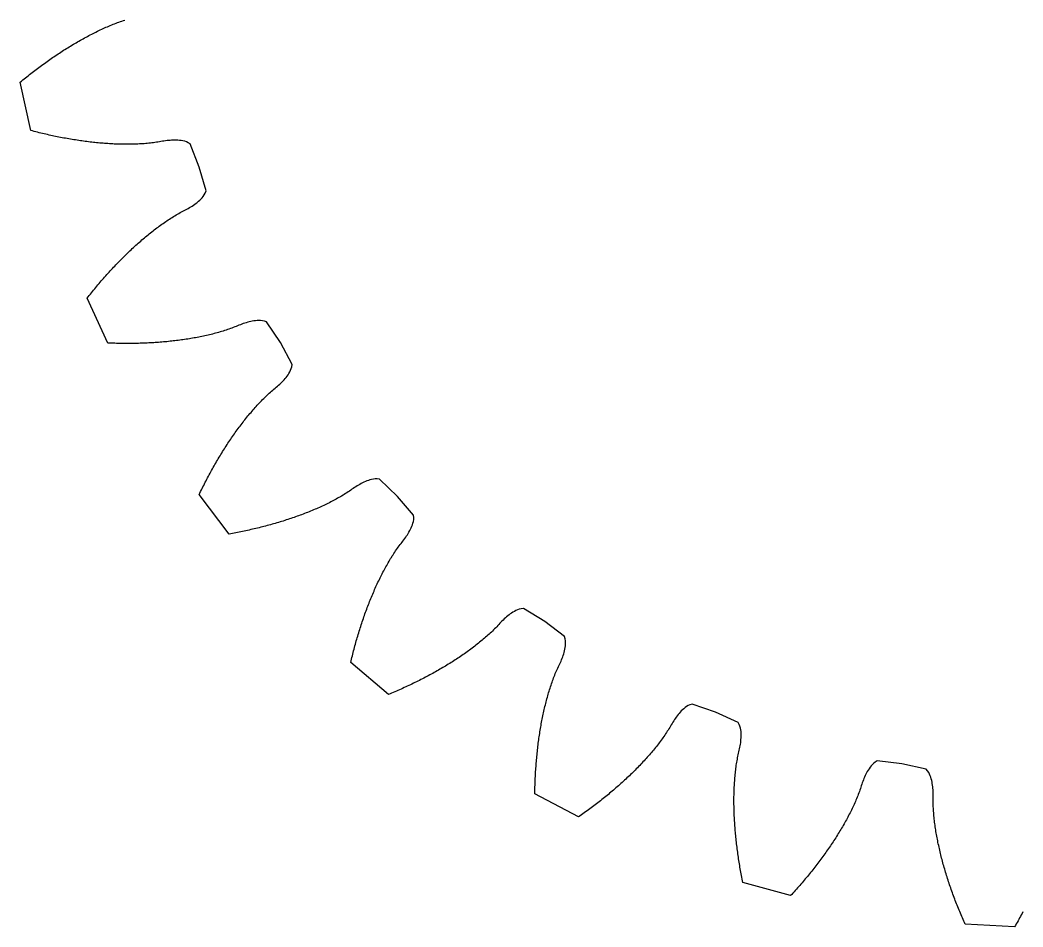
# Model space of a CAD drawing. Header units: millimetres. Extents: x 0 to 584, y -5 to 410.
# Drawn here: x 235.85 to 265.58, y 189.31 to 216.19 of the extents above; entities that cross this region are included whole.
import ezdxf

# ---------------------------------------------------------------- set-up
doc = ezdxf.new("R2010")
doc.units = ezdxf.units.MM
doc.layers.add('Default', color=7, linetype='Continuous')
doc.layers.add('GEAR31', color=7, linetype='Continuous')

# ---------------------------------------------------------------- blocks, each defined once
blk = doc.blocks.new('SE')
at = {"layer": 'GEAR31', "color": 7, "linetype": 'Continuous'}
for p, q in [((238.743, 216.118), (238.786, 216.134)), ((238.786, 216.134), (238.829, 216.149)), ((238.829, 216.149), (238.873, 216.164)), ((238.873, 216.164), (238.916, 216.179)), ((238.916, 216.179), (238.959, 216.193)), ((238.061, 215.818), (238.103, 215.839)), ((238.103, 215.839), (238.146, 215.86)), ((238.146, 215.86), (238.188, 215.88)), ((238.188, 215.88), (238.23, 215.9)), ((238.23, 215.9), (238.273, 215.92)), ((238.273, 215.92), (238.315, 215.939)), ((238.315, 215.939), (238.358, 215.959)), ((238.358, 215.959), (238.4, 215.978)), ((238.4, 215.978), (238.443, 215.996)), ((238.443, 215.996), (238.486, 216.014)), ((238.486, 216.014), (238.529, 216.032)), ((238.529, 216.032), (238.571, 216.05)), ((238.571, 216.05), (238.614, 216.068)), ((238.614, 216.068), (238.657, 216.085)), ((238.657, 216.085), (238.7, 216.101)), ((238.7, 216.101), (238.743, 216.118)), ((237.516, 215.523), (237.558, 215.547)), ((237.558, 215.547), (237.6, 215.571)), ((237.6, 215.571), (237.641, 215.595)), ((237.641, 215.595), (237.683, 215.618)), ((237.683, 215.618), (237.725, 215.641)), ((237.725, 215.641), (237.767, 215.664)), ((237.767, 215.664), (237.809, 215.687)), ((237.809, 215.687), (237.851, 215.709)), ((237.851, 215.709), (237.893, 215.732)), ((237.893, 215.732), (237.935, 215.754)), ((237.935, 215.754), (237.977, 215.775)), ((237.977, 215.775), (238.019, 215.797)), ((238.019, 215.797), (238.061, 215.818)), ((237.021, 215.216), (237.062, 215.243)), ((237.062, 215.243), (237.103, 215.269)), ((237.103, 215.269), (237.144, 215.296)), ((237.144, 215.296), (237.185, 215.322)), ((237.185, 215.322), (237.226, 215.348)), ((237.226, 215.348), (237.268, 215.373)), ((237.268, 215.373), (237.309, 215.399)), ((237.309, 215.399), (237.35, 215.424)), ((237.35, 215.424), (237.392, 215.449)), ((237.392, 215.449), (237.433, 215.474)), ((237.433, 215.474), (237.475, 215.499)), ((237.475, 215.499), (237.516, 215.523)), ((236.573, 214.908), (236.613, 214.937)), ((236.613, 214.937), (236.654, 214.966)), ((236.654, 214.966), (236.694, 214.994)), ((236.694, 214.994), (236.735, 215.023)), ((236.735, 215.023), (236.776, 215.051)), ((236.776, 215.051), (236.816, 215.079)), ((236.816, 215.079), (236.857, 215.107)), ((236.857, 215.107), (236.898, 215.134)), ((236.898, 215.134), (236.939, 215.162)), ((236.939, 215.162), (236.98, 215.189)), ((236.98, 215.189), (237.021, 215.216)), ((236.171, 214.606), (236.211, 214.637)), ((236.211, 214.637), (236.251, 214.668)), ((236.251, 214.668), (236.291, 214.699)), ((236.291, 214.699), (236.331, 214.729)), ((236.331, 214.729), (236.371, 214.759)), ((236.371, 214.759), (236.411, 214.789)), ((236.411, 214.789), (236.452, 214.819)), ((236.452, 214.819), (236.492, 214.849)), ((236.492, 214.849), (236.532, 214.878)), ((236.532, 214.878), (236.573, 214.908)), ((235.853, 214.352), (235.893, 214.384)), ((236.169, 212.918), (235.853, 214.352)), ((235.893, 214.384), (235.932, 214.417)), ((235.932, 214.417), (235.972, 214.449)), ((235.972, 214.449), (236.012, 214.481)), ((236.012, 214.481), (236.051, 214.512)), ((236.051, 214.512), (236.091, 214.544)), ((236.091, 214.544), (236.131, 214.575)), ((236.131, 214.575), (236.171, 214.606)), ((236.218, 212.905), (236.169, 212.918)), ((236.268, 212.892), (236.218, 212.905)), ((236.317, 212.879), (236.268, 212.892)), ((236.367, 212.867), (236.317, 212.879)), ((236.416, 212.855), (236.367, 212.867)), ((236.465, 212.843), (236.416, 212.855)), ((236.515, 212.831), (236.465, 212.843)), ((236.564, 212.82), (236.515, 212.831)), ((236.613, 212.808), (236.564, 212.82)), ((236.663, 212.797), (236.613, 212.808)), ((236.712, 212.786), (236.663, 212.797)), ((236.761, 212.776), (236.712, 212.786)), ((236.81, 212.765), (236.761, 212.776)), ((236.859, 212.755), (236.81, 212.765)), ((236.908, 212.744), (236.859, 212.755)), ((236.957, 212.734), (236.908, 212.744)), ((237.006, 212.725), (236.957, 212.734)), ((237.055, 212.715), (237.006, 212.725)), ((237.104, 212.706), (237.055, 212.715)), ((237.153, 212.697), (237.104, 212.706)), ((237.202, 212.688), (237.153, 212.697)), ((237.251, 212.679), (237.202, 212.688)), ((237.3, 212.67), (237.251, 212.679)), ((237.348, 212.662), (237.3, 212.67)), ((237.397, 212.654), (237.348, 212.662)), ((237.446, 212.646), (237.397, 212.654)), ((237.494, 212.638), (237.446, 212.646)), ((237.543, 212.631), (237.494, 212.638)), ((237.591, 212.623), (237.543, 212.631)), ((237.64, 212.616), (237.591, 212.623)), ((237.688, 212.609), (237.64, 212.616)), ((237.737, 212.603), (237.688, 212.609)), ((237.785, 212.596), (237.737, 212.603)), ((237.833, 212.59), (237.785, 212.596)), ((237.882, 212.584), (237.833, 212.59)), ((237.93, 212.578), (237.882, 212.584)), ((237.978, 212.573), (237.93, 212.578)), ((238.026, 212.567), (237.978, 212.573)), ((238.074, 212.562), (238.026, 212.567)), ((238.122, 212.557), (238.074, 212.562)), ((238.17, 212.553), (238.122, 212.557)), ((239.806, 212.556), (239.761, 212.55)), ((239.851, 212.562), (239.806, 212.556)), ((239.896, 212.569), (239.851, 212.562)), ((239.941, 212.576), (239.896, 212.569)), ((239.986, 212.584), (239.941, 212.576)), ((240.03, 212.592), (239.986, 212.584)), ((240.075, 212.6), (240.03, 212.592)), ((240.12, 212.607), (240.075, 212.6)), ((240.165, 212.614), (240.12, 212.607)), ((240.21, 212.619), (240.165, 212.614)), ((240.255, 212.624), (240.21, 212.619)), ((240.301, 212.628), (240.255, 212.624)), ((240.347, 212.631), (240.301, 212.628)), ((240.394, 212.633), (240.347, 212.631)), ((240.44, 212.633), (240.394, 212.633)), ((240.487, 212.633), (240.44, 212.633)), ((240.535, 212.631), (240.487, 212.633)), ((240.583, 212.626), (240.535, 212.631)), ((240.632, 212.62), (240.583, 212.626)), ((240.682, 212.611), (240.632, 212.62)), ((240.733, 212.599), (240.682, 212.611)), ((240.784, 212.582), (240.733, 212.599)), ((240.839, 212.558), (240.784, 212.582)), ((240.897, 212.521), (240.839, 212.558)), ((238.218, 212.548), (238.17, 212.553)), ((238.266, 212.544), (238.218, 212.548)), ((238.314, 212.54), (238.266, 212.544)), ((238.361, 212.536), (238.314, 212.54)), ((238.409, 212.533), (238.361, 212.536)), ((238.457, 212.53), (238.409, 212.533)), ((238.504, 212.527), (238.457, 212.53)), ((238.552, 212.524), (238.504, 212.527)), ((238.599, 212.521), (238.552, 212.524)), ((238.647, 212.519), (238.599, 212.521)), ((238.694, 212.517), (238.647, 212.519)), ((238.741, 212.515), (238.694, 212.517)), ((238.788, 212.514), (238.741, 212.515)), ((238.835, 212.513), (238.788, 212.514)), ((238.883, 212.512), (238.835, 212.513)), ((238.93, 212.511), (238.883, 212.512)), ((238.976, 212.511), (238.93, 212.511)), ((239.023, 212.51), (238.976, 212.511)), ((239.07, 212.51), (239.023, 212.51)), ((239.117, 212.511), (239.07, 212.51)), ((239.163, 212.512), (239.117, 212.511)), ((239.21, 212.513), (239.163, 212.512)), ((239.256, 212.514), (239.21, 212.513)), ((239.303, 212.515), (239.256, 212.514)), ((239.349, 212.517), (239.303, 212.515)), ((239.395, 212.52), (239.349, 212.517)), ((239.441, 212.522), (239.395, 212.52)), ((239.487, 212.525), (239.441, 212.522)), ((239.533, 212.528), (239.487, 212.525)), ((239.579, 212.532), (239.533, 212.528)), ((239.625, 212.536), (239.579, 212.532)), ((239.67, 212.54), (239.625, 212.536)), ((239.716, 212.545), (239.67, 212.54)), ((239.761, 212.55), (239.716, 212.545)), ((241.165, 211.835), (240.897, 212.521)), ((241.367, 211.127), (241.165, 211.835)), ((241.343, 211.063), (241.367, 211.127)), ((241.071, 210.762), (241.108, 210.79)), ((241.108, 210.79), (241.145, 210.821)), ((241.145, 210.821), (241.181, 210.854)), ((241.181, 210.854), (241.216, 210.888)), ((241.216, 210.888), (241.25, 210.926)), ((241.25, 210.926), (241.283, 210.966)), ((241.283, 210.966), (241.314, 211.01)), ((241.314, 211.01), (241.343, 211.063)), ((240.559, 210.462), (240.599, 210.484)), ((240.599, 210.484), (240.639, 210.505)), ((240.639, 210.505), (240.679, 210.526)), ((240.679, 210.526), (240.72, 210.546)), ((240.72, 210.546), (240.76, 210.567)), ((240.76, 210.567), (240.8, 210.588)), ((240.8, 210.588), (240.84, 210.61)), ((240.84, 210.61), (240.879, 210.633)), ((240.879, 210.633), (240.918, 210.657)), ((240.918, 210.657), (240.957, 210.681)), ((240.957, 210.681), (240.995, 210.707)), ((240.995, 210.707), (241.033, 210.734)), ((241.033, 210.734), (241.071, 210.762)), ((240.094, 210.167), (240.132, 210.193)), ((240.132, 210.193), (240.17, 210.22)), ((240.17, 210.22), (240.208, 210.245)), ((240.208, 210.245), (240.247, 210.271)), ((240.247, 210.271), (240.285, 210.296)), ((240.285, 210.296), (240.324, 210.321)), ((240.324, 210.321), (240.363, 210.345)), ((240.363, 210.345), (240.402, 210.37)), ((240.402, 210.37), (240.441, 210.393)), ((240.441, 210.393), (240.48, 210.417)), ((240.48, 210.417), (240.52, 210.439)), ((240.52, 210.439), (240.559, 210.462)), ((239.684, 209.857), (239.72, 209.886)), ((239.72, 209.886), (239.757, 209.916)), ((239.757, 209.916), (239.794, 209.945)), ((239.794, 209.945), (239.831, 209.973)), ((239.831, 209.973), (239.868, 210.002)), ((239.868, 210.002), (239.906, 210.03)), ((239.906, 210.03), (239.943, 210.058)), ((239.943, 210.058), (239.981, 210.086)), ((239.981, 210.086), (240.018, 210.113)), ((240.018, 210.113), (240.056, 210.14)), ((240.056, 210.14), (240.094, 210.167)), ((239.357, 209.581), (239.393, 209.612)), ((239.393, 209.612), (239.429, 209.644)), ((239.429, 209.644), (239.465, 209.675)), ((239.465, 209.675), (239.501, 209.706)), ((239.501, 209.706), (239.538, 209.736)), ((239.538, 209.736), (239.574, 209.767)), ((239.574, 209.767), (239.61, 209.797)), ((239.61, 209.797), (239.647, 209.827)), ((239.647, 209.827), (239.684, 209.857)), ((239.004, 209.252), (239.039, 209.286)), ((239.039, 209.286), (239.074, 209.32)), ((239.074, 209.32), (239.109, 209.353)), ((239.109, 209.353), (239.144, 209.386)), ((239.144, 209.386), (239.18, 209.419)), ((239.18, 209.419), (239.215, 209.452)), ((239.215, 209.452), (239.25, 209.484)), ((239.25, 209.484), (239.286, 209.517)), ((239.286, 209.517), (239.322, 209.549)), ((239.322, 209.549), (239.357, 209.581)), ((238.729, 208.975), (238.763, 209.01)), ((238.763, 209.01), (238.797, 209.045)), ((238.797, 209.045), (238.831, 209.08)), ((238.831, 209.08), (238.866, 209.115)), ((238.866, 209.115), (238.9, 209.15)), ((238.9, 209.15), (238.935, 209.184)), ((238.935, 209.184), (238.969, 209.218)), ((238.969, 209.218), (239.004, 209.252)), ((238.459, 208.685), (238.492, 208.722)), ((238.492, 208.722), (238.526, 208.759)), ((238.526, 208.759), (238.559, 208.795)), ((238.559, 208.795), (238.593, 208.831)), ((238.593, 208.831), (238.627, 208.868)), ((238.627, 208.868), (238.661, 208.903)), ((238.661, 208.903), (238.695, 208.939)), ((238.695, 208.939), (238.729, 208.975)), ((238.195, 208.383), (238.228, 208.422)), ((238.228, 208.422), (238.261, 208.46)), ((238.261, 208.46), (238.294, 208.498)), ((238.294, 208.498), (238.326, 208.536)), ((238.326, 208.536), (238.359, 208.573)), ((238.359, 208.573), (238.393, 208.611)), ((238.393, 208.611), (238.426, 208.648)), ((238.426, 208.648), (238.459, 208.685)), ((237.938, 208.07), (237.97, 208.11)), ((237.97, 208.11), (238.002, 208.15)), ((238.002, 208.15), (238.034, 208.189)), ((238.034, 208.189), (238.066, 208.228)), ((238.066, 208.228), (238.098, 208.267)), ((238.098, 208.267), (238.13, 208.306)), ((238.13, 208.306), (238.163, 208.345)), ((238.163, 208.345), (238.195, 208.383)), ((237.843, 207.95), (237.874, 207.991)), ((238.459, 206.618), (237.843, 207.95)), ((237.874, 207.991), (237.906, 208.031)), ((237.906, 208.031), (237.938, 208.07)), ((242.513, 207.209), (242.47, 207.195)), ((242.557, 207.223), (242.513, 207.209)), ((242.601, 207.236), (242.557, 207.223)), ((242.646, 207.247), (242.601, 207.236)), ((242.692, 207.258), (242.646, 207.247)), ((242.738, 207.268), (242.692, 207.258)), ((242.785, 207.276), (242.738, 207.268)), ((242.833, 207.282), (242.785, 207.276)), ((242.882, 207.286), (242.833, 207.282)), ((242.933, 207.288), (242.882, 207.286)), ((242.985, 207.287), (242.933, 207.288)), ((243.039, 207.282), (242.985, 207.287)), ((243.097, 207.27), (243.039, 207.282)), ((243.162, 207.247), (243.097, 207.27)), ((243.571, 206.635), (243.162, 207.247)), ((241.651, 206.91), (241.606, 206.899)), ((241.696, 206.923), (241.651, 206.91)), ((241.74, 206.935), (241.696, 206.923)), ((241.784, 206.948), (241.74, 206.935)), ((241.828, 206.961), (241.784, 206.948)), ((241.872, 206.974), (241.828, 206.961)), ((241.916, 206.988), (241.872, 206.974)), ((241.96, 207.002), (241.916, 206.988)), ((242.003, 207.016), (241.96, 207.002)), ((242.046, 207.031), (242.003, 207.016)), ((242.089, 207.046), (242.046, 207.031)), ((242.132, 207.062), (242.089, 207.046)), ((242.174, 207.078), (242.132, 207.062)), ((242.217, 207.095), (242.174, 207.078)), ((242.259, 207.112), (242.217, 207.095)), ((242.3, 207.13), (242.259, 207.112)), ((242.342, 207.147), (242.3, 207.13)), ((242.384, 207.164), (242.342, 207.147)), ((242.427, 207.18), (242.384, 207.164)), ((242.47, 207.195), (242.427, 207.18)), ((238.51, 206.616), (238.459, 206.618)), ((238.561, 206.614), (238.51, 206.616)), ((238.612, 206.612), (238.561, 206.614)), ((238.663, 206.611), (238.612, 206.612)), ((238.714, 206.61), (238.663, 206.611)), ((238.765, 206.609), (238.714, 206.61)), ((239.318, 206.609), (239.269, 206.608)), ((239.368, 206.61), (239.318, 206.609)), ((239.418, 206.612), (239.368, 206.61)), ((239.468, 206.613), (239.418, 206.612)), ((239.518, 206.615), (239.468, 206.613)), ((239.567, 206.617), (239.518, 206.615)), ((239.617, 206.619), (239.567, 206.617)), ((239.666, 206.622), (239.617, 206.619)), ((239.715, 206.624), (239.666, 206.622)), ((239.764, 206.627), (239.715, 206.624)), ((239.814, 206.63), (239.764, 206.627)), ((239.863, 206.633), (239.814, 206.63)), ((239.912, 206.636), (239.863, 206.633)), ((239.96, 206.64), (239.912, 206.636)), ((240.009, 206.643), (239.96, 206.64)), ((240.058, 206.647), (240.009, 206.643)), ((240.107, 206.651), (240.058, 206.647)), ((240.155, 206.656), (240.107, 206.651)), ((240.203, 206.66), (240.155, 206.656)), ((240.252, 206.665), (240.203, 206.66)), ((240.3, 206.67), (240.252, 206.665)), ((240.348, 206.675), (240.3, 206.67)), ((240.396, 206.68), (240.348, 206.675)), ((240.444, 206.686), (240.396, 206.68)), ((240.492, 206.692), (240.444, 206.686)), ((240.54, 206.698), (240.492, 206.692)), ((240.587, 206.704), (240.54, 206.698)), ((240.635, 206.71), (240.587, 206.704)), ((240.682, 206.717), (240.635, 206.71)), ((240.73, 206.724), (240.682, 206.717)), ((240.777, 206.731), (240.73, 206.724)), ((240.824, 206.738), (240.777, 206.731)), ((240.871, 206.745), (240.824, 206.738)), ((240.918, 206.753), (240.871, 206.745)), ((240.965, 206.761), (240.918, 206.753)), ((241.011, 206.769), (240.965, 206.761)), ((241.058, 206.778), (241.011, 206.769)), ((241.104, 206.786), (241.058, 206.778)), ((241.15, 206.795), (241.104, 206.786)), ((241.197, 206.805), (241.15, 206.795)), ((241.243, 206.814), (241.197, 206.805)), ((241.289, 206.824), (241.243, 206.814)), ((241.334, 206.833), (241.289, 206.824)), ((241.38, 206.844), (241.334, 206.833)), ((241.425, 206.854), (241.38, 206.844)), ((241.471, 206.865), (241.425, 206.854)), ((241.516, 206.876), (241.471, 206.865)), ((241.561, 206.887), (241.516, 206.876)), ((241.606, 206.899), (241.561, 206.887)), ((243.921, 205.986), (243.571, 206.635)), ((238.816, 206.608), (238.765, 206.609)), ((238.866, 206.607), (238.816, 206.608)), ((238.917, 206.607), (238.866, 206.607)), ((238.967, 206.606), (238.917, 206.607)), ((239.018, 206.606), (238.967, 206.606)), ((239.068, 206.606), (239.018, 206.606)), ((239.118, 206.606), (239.068, 206.606)), ((239.168, 206.607), (239.118, 206.606)), ((239.218, 206.607), (239.168, 206.607)), ((239.269, 206.608), (239.218, 206.607)), ((243.797, 205.679), (243.824, 205.721)), ((243.824, 205.721), (243.849, 205.764)), ((243.849, 205.764), (243.873, 205.811)), ((243.873, 205.811), (243.894, 205.861)), ((243.894, 205.861), (243.911, 205.918)), ((243.911, 205.918), (243.921, 205.986)), ((243.55, 205.399), (243.583, 205.431)), ((243.583, 205.431), (243.616, 205.463)), ((243.616, 205.463), (243.648, 205.496)), ((243.648, 205.496), (243.679, 205.531)), ((243.679, 205.531), (243.71, 205.566)), ((243.71, 205.566), (243.74, 205.602)), ((243.74, 205.602), (243.769, 205.64)), ((243.769, 205.64), (243.797, 205.679)), ((243.207, 205.102), (243.241, 205.133)), ((243.241, 205.133), (243.275, 205.163)), ((243.275, 205.163), (243.309, 205.193)), ((243.309, 205.193), (243.343, 205.222)), ((243.343, 205.222), (243.378, 205.251)), ((243.378, 205.251), (243.413, 205.28)), ((243.413, 205.28), (243.448, 205.309)), ((243.448, 205.309), (243.483, 205.338)), ((243.483, 205.338), (243.517, 205.368)), ((243.517, 205.368), (243.55, 205.399)), ((242.915, 204.809), (242.947, 204.843)), ((242.947, 204.843), (242.979, 204.876)), ((242.979, 204.876), (243.011, 204.909)), ((243.011, 204.909), (243.043, 204.942)), ((243.043, 204.942), (243.075, 204.975)), ((243.075, 204.975), (243.108, 205.007)), ((243.108, 205.007), (243.141, 205.039)), ((243.141, 205.039), (243.174, 205.071)), ((243.174, 205.071), (243.207, 205.102)), ((242.639, 204.494), (242.669, 204.53)), ((242.669, 204.53), (242.699, 204.565)), ((242.699, 204.565), (242.729, 204.601)), ((242.729, 204.601), (242.76, 204.636)), ((242.76, 204.636), (242.791, 204.671)), ((242.791, 204.671), (242.822, 204.706)), ((242.822, 204.706), (242.853, 204.741)), ((242.853, 204.741), (242.884, 204.775)), ((242.884, 204.775), (242.915, 204.809)), ((242.404, 204.197), (242.433, 204.235)), ((242.433, 204.235), (242.462, 204.273)), ((242.462, 204.273), (242.491, 204.31)), ((242.491, 204.31), (242.52, 204.347)), ((242.52, 204.347), (242.55, 204.384)), ((242.55, 204.384), (242.579, 204.421)), ((242.579, 204.421), (242.609, 204.457)), ((242.609, 204.457), (242.639, 204.494)), ((242.207, 203.927), (242.234, 203.966)), ((242.234, 203.966), (242.262, 204.005)), ((242.262, 204.005), (242.29, 204.044)), ((242.29, 204.044), (242.319, 204.083)), ((242.319, 204.083), (242.347, 204.121)), ((242.347, 204.121), (242.375, 204.159)), ((242.375, 204.159), (242.404, 204.197)), ((241.989, 203.607), (242.016, 203.647)), ((242.016, 203.647), (242.043, 203.688)), ((242.043, 203.688), (242.07, 203.728)), ((242.07, 203.728), (242.097, 203.768)), ((242.097, 203.768), (242.124, 203.808)), ((242.124, 203.808), (242.152, 203.848)), ((242.152, 203.848), (242.179, 203.888)), ((242.179, 203.888), (242.207, 203.927)), ((241.807, 203.317), (241.832, 203.359)), ((241.832, 203.359), (241.858, 203.401)), ((241.858, 203.401), (241.884, 203.442)), ((241.884, 203.442), (241.91, 203.484)), ((241.91, 203.484), (241.937, 203.525)), ((241.937, 203.525), (241.963, 203.566)), ((241.963, 203.566), (241.989, 203.607)), ((241.63, 203.019), (241.655, 203.062)), ((241.655, 203.062), (241.68, 203.105)), ((241.68, 203.105), (241.705, 203.148)), ((241.705, 203.148), (241.73, 203.191)), ((241.73, 203.191), (241.756, 203.233)), ((241.756, 203.233), (241.781, 203.275)), ((241.781, 203.275), (241.807, 203.317)), ((241.46, 202.714), (241.484, 202.758)), ((241.484, 202.758), (241.508, 202.802)), ((241.508, 202.802), (241.532, 202.846)), ((241.532, 202.846), (241.557, 202.889)), ((241.557, 202.889), (241.581, 202.933)), ((241.581, 202.933), (241.606, 202.976)), ((241.606, 202.976), (241.63, 203.019)), ((241.32, 202.446), (241.343, 202.491)), ((241.343, 202.491), (241.366, 202.536)), ((241.366, 202.536), (241.389, 202.58)), ((241.389, 202.58), (241.413, 202.625)), ((241.413, 202.625), (241.437, 202.669)), ((241.437, 202.669), (241.46, 202.714)), ((245.963, 202.451), (245.922, 202.43)), ((246.004, 202.472), (245.963, 202.451)), ((246.046, 202.493), (246.004, 202.472)), ((246.089, 202.512), (246.046, 202.493)), ((246.133, 202.53), (246.089, 202.512)), ((246.179, 202.546), (246.133, 202.53)), ((246.226, 202.561), (246.179, 202.546)), ((246.275, 202.574), (246.226, 202.561)), ((246.326, 202.584), (246.275, 202.574)), ((246.38, 202.591), (246.326, 202.584)), ((246.44, 202.592), (246.38, 202.591)), ((246.508, 202.583), (246.44, 202.592)), ((247.039, 202.073), (246.508, 202.583)), ((241.161, 202.126), (241.184, 202.172)), ((241.184, 202.172), (241.206, 202.218)), ((241.206, 202.218), (241.229, 202.264)), ((241.229, 202.264), (241.251, 202.31)), ((241.251, 202.31), (241.274, 202.355)), ((241.274, 202.355), (241.297, 202.401)), ((241.297, 202.401), (241.32, 202.446)), ((245.503, 202.156), (245.465, 202.132)), ((245.542, 202.181), (245.503, 202.156)), ((245.58, 202.206), (245.542, 202.181)), ((245.617, 202.231), (245.58, 202.206)), ((245.654, 202.257), (245.617, 202.231)), ((245.691, 202.283), (245.654, 202.257)), ((245.728, 202.309), (245.691, 202.283)), ((245.766, 202.334), (245.728, 202.309)), ((245.804, 202.359), (245.766, 202.334)), ((245.843, 202.383), (245.804, 202.359)), ((245.882, 202.407), (245.843, 202.383)), ((245.922, 202.43), (245.882, 202.407)), ((242.05, 200.957), (241.161, 202.126)), ((244.98, 201.867), (244.938, 201.846)), ((245.022, 201.887), (244.98, 201.867)), ((245.063, 201.908), (245.022, 201.887)), ((245.104, 201.929), (245.063, 201.908)), ((245.145, 201.951), (245.104, 201.929)), ((245.186, 201.972), (245.145, 201.951)), ((245.227, 201.994), (245.186, 201.972)), ((245.267, 202.017), (245.227, 201.994)), ((245.307, 202.039), (245.267, 202.017)), ((245.347, 202.062), (245.307, 202.039)), ((245.386, 202.085), (245.347, 202.062)), ((245.426, 202.109), (245.386, 202.085)), ((245.465, 202.132), (245.426, 202.109)), ((247.52, 201.515), (247.039, 202.073)), ((244.289, 201.566), (244.245, 201.549)), ((244.334, 201.583), (244.289, 201.566)), ((244.378, 201.601), (244.334, 201.583)), ((244.422, 201.618), (244.378, 201.601)), ((244.466, 201.636), (244.422, 201.618)), ((244.51, 201.654), (244.466, 201.636)), ((244.554, 201.672), (244.51, 201.654)), ((244.597, 201.691), (244.554, 201.672)), ((244.64, 201.709), (244.597, 201.691)), ((244.683, 201.728), (244.64, 201.709)), ((244.726, 201.747), (244.683, 201.728)), ((244.769, 201.767), (244.726, 201.747)), ((244.812, 201.786), (244.769, 201.767)), ((244.854, 201.806), (244.812, 201.786)), ((244.896, 201.826), (244.854, 201.806)), ((244.938, 201.846), (244.896, 201.826)), ((243.37, 201.26), (243.323, 201.247)), ((243.418, 201.274), (243.37, 201.26)), ((243.465, 201.288), (243.418, 201.274)), ((243.512, 201.301), (243.465, 201.288)), ((243.559, 201.316), (243.512, 201.301)), ((243.605, 201.33), (243.559, 201.316)), ((243.652, 201.344), (243.605, 201.33)), ((243.698, 201.359), (243.652, 201.344)), ((243.745, 201.374), (243.698, 201.359)), ((243.791, 201.389), (243.745, 201.374)), ((243.837, 201.404), (243.791, 201.389)), ((243.883, 201.419), (243.837, 201.404)), ((243.928, 201.435), (243.883, 201.419)), ((243.974, 201.451), (243.928, 201.435)), ((244.02, 201.466), (243.974, 201.451)), ((244.065, 201.483), (244.02, 201.466)), ((244.11, 201.499), (244.065, 201.483)), ((244.155, 201.515), (244.11, 201.499)), ((244.2, 201.532), (244.155, 201.515)), ((244.245, 201.549), (244.2, 201.532)), ((247.483, 201.235), (247.498, 201.283)), ((247.498, 201.283), (247.511, 201.333)), ((247.511, 201.333), (247.521, 201.387)), ((247.525, 201.446), (247.52, 201.515)), ((247.521, 201.387), (247.525, 201.446)), ((242.101, 200.966), (242.05, 200.957)), ((242.151, 200.976), (242.101, 200.966)), ((242.201, 200.985), (242.151, 200.976)), ((242.251, 200.995), (242.201, 200.985)), ((242.301, 201.004), (242.251, 200.995)), ((242.351, 201.014), (242.301, 201.004)), ((242.4, 201.024), (242.351, 201.014)), ((242.45, 201.034), (242.4, 201.024)), ((242.499, 201.045), (242.45, 201.034)), ((242.549, 201.055), (242.499, 201.045)), ((242.598, 201.066), (242.549, 201.055)), ((242.647, 201.077), (242.598, 201.066)), ((242.696, 201.088), (242.647, 201.077)), ((242.745, 201.099), (242.696, 201.088)), ((242.794, 201.111), (242.745, 201.099)), ((242.843, 201.122), (242.794, 201.111)), ((242.891, 201.134), (242.843, 201.122)), ((242.94, 201.146), (242.891, 201.134)), ((242.988, 201.158), (242.94, 201.146)), ((243.036, 201.17), (242.988, 201.158)), ((243.084, 201.182), (243.036, 201.17)), ((243.132, 201.195), (243.084, 201.182)), ((243.18, 201.208), (243.132, 201.195)), ((243.228, 201.22), (243.18, 201.208)), ((243.275, 201.234), (243.228, 201.22)), ((243.323, 201.247), (243.275, 201.234)), ((247.335, 200.938), (247.359, 200.978)), ((247.359, 200.978), (247.382, 201.018)), ((247.382, 201.018), (247.405, 201.059)), ((247.405, 201.059), (247.426, 201.101)), ((247.426, 201.101), (247.447, 201.144)), ((247.447, 201.144), (247.465, 201.189)), ((247.465, 201.189), (247.483, 201.235)), ((247.12, 200.645), (247.148, 200.68)), ((247.148, 200.68), (247.176, 200.716)), ((247.176, 200.716), (247.204, 200.751)), ((247.204, 200.751), (247.231, 200.788)), ((247.231, 200.788), (247.258, 200.824)), ((247.258, 200.824), (247.284, 200.862)), ((247.284, 200.862), (247.31, 200.9)), ((247.31, 200.9), (247.335, 200.938)), ((246.912, 200.345), (246.936, 200.384)), ((246.936, 200.384), (246.962, 200.422)), ((246.962, 200.422), (246.987, 200.46)), ((246.987, 200.46), (247.013, 200.498)), ((247.013, 200.498), (247.039, 200.535)), ((247.039, 200.535), (247.066, 200.572)), ((247.066, 200.572), (247.093, 200.608)), ((247.093, 200.608), (247.12, 200.645)), ((246.744, 200.069), (246.768, 200.109)), ((246.768, 200.109), (246.791, 200.149)), ((246.791, 200.149), (246.814, 200.189)), ((246.814, 200.189), (246.838, 200.228)), ((246.838, 200.228), (246.862, 200.267)), ((246.862, 200.267), (246.887, 200.307)), ((246.887, 200.307), (246.912, 200.345)), ((246.567, 199.739), (246.589, 199.781)), ((246.589, 199.781), (246.61, 199.823)), ((246.61, 199.823), (246.632, 199.864)), ((246.632, 199.864), (246.654, 199.906)), ((246.654, 199.906), (246.676, 199.947)), ((246.676, 199.947), (246.699, 199.988)), ((246.699, 199.988), (246.721, 200.028)), ((246.721, 200.028), (246.744, 200.069)), ((246.423, 199.441), (246.443, 199.485)), ((246.443, 199.485), (246.463, 199.527)), ((246.463, 199.527), (246.484, 199.57)), ((246.484, 199.57), (246.504, 199.613)), ((246.504, 199.613), (246.525, 199.655)), ((246.525, 199.655), (246.546, 199.697)), ((246.546, 199.697), (246.567, 199.739)), ((246.288, 199.135), (246.307, 199.179)), ((246.307, 199.179), (246.326, 199.223)), ((246.326, 199.223), (246.345, 199.267)), ((246.345, 199.267), (246.364, 199.311)), ((246.364, 199.311), (246.384, 199.355)), ((246.384, 199.355), (246.403, 199.398)), ((246.403, 199.398), (246.423, 199.441)), ((246.18, 198.866), (246.198, 198.912)), ((246.198, 198.912), (246.215, 198.957)), ((246.215, 198.957), (246.233, 199.001)), ((246.233, 199.001), (246.252, 199.046)), ((246.252, 199.046), (246.27, 199.091)), ((246.27, 199.091), (246.288, 199.135)), ((246.061, 198.546), (246.078, 198.593)), ((246.078, 198.593), (246.094, 198.639)), ((246.094, 198.639), (246.111, 198.684)), ((246.111, 198.684), (246.128, 198.73)), ((246.128, 198.73), (246.145, 198.776)), ((246.145, 198.776), (246.163, 198.821)), ((246.163, 198.821), (246.18, 198.866)), ((250.384, 198.588), (250.347, 198.56)), ((250.423, 198.615), (250.384, 198.588)), ((250.465, 198.641), (250.423, 198.615)), ((250.507, 198.665), (250.465, 198.641)), ((250.552, 198.688), (250.507, 198.665)), ((250.6, 198.709), (250.552, 198.688)), ((250.651, 198.728), (250.6, 198.709)), ((250.709, 198.741), (250.651, 198.728)), ((250.778, 198.747), (250.709, 198.741)), ((251.406, 198.363), (250.778, 198.747)), ((245.966, 198.267), (245.982, 198.314)), ((245.982, 198.314), (245.997, 198.36)), ((245.997, 198.36), (246.013, 198.407)), ((246.013, 198.407), (246.029, 198.454)), ((246.029, 198.454), (246.045, 198.5)), ((246.045, 198.5), (246.061, 198.546)), ((250.076, 198.312), (250.045, 198.279)), ((250.107, 198.345), (250.076, 198.312)), ((250.139, 198.377), (250.107, 198.345)), ((250.172, 198.409), (250.139, 198.377)), ((250.205, 198.441), (250.172, 198.409)), ((250.239, 198.471), (250.205, 198.441)), ((250.274, 198.502), (250.239, 198.471)), ((250.31, 198.531), (250.274, 198.502)), ((250.347, 198.56), (250.31, 198.531)), ((251.996, 197.921), (251.406, 198.363)), ((245.877, 197.982), (245.891, 198.03)), ((245.891, 198.03), (245.906, 198.077)), ((245.906, 198.077), (245.921, 198.125)), ((245.921, 198.125), (245.936, 198.172)), ((245.936, 198.172), (245.951, 198.219)), ((245.951, 198.219), (245.966, 198.267)), ((249.756, 197.989), (249.722, 197.958)), ((249.79, 198.02), (249.756, 197.989)), ((249.823, 198.051), (249.79, 198.02)), ((249.856, 198.083), (249.823, 198.051)), ((249.889, 198.115), (249.856, 198.083)), ((249.921, 198.147), (249.889, 198.115)), ((249.953, 198.179), (249.921, 198.147)), ((249.984, 198.212), (249.953, 198.179)), ((250.015, 198.245), (249.984, 198.212)), ((250.045, 198.279), (250.015, 198.245)), ((245.78, 197.644), (245.793, 197.693)), ((245.793, 197.693), (245.807, 197.741)), ((245.807, 197.741), (245.82, 197.79)), ((245.82, 197.79), (245.834, 197.838)), ((245.834, 197.838), (245.848, 197.886)), ((245.848, 197.886), (245.862, 197.934)), ((245.862, 197.934), (245.877, 197.982)), ((249.44, 197.719), (249.404, 197.69)), ((249.476, 197.748), (249.44, 197.719)), ((249.512, 197.778), (249.476, 197.748)), ((249.548, 197.807), (249.512, 197.778)), ((249.583, 197.837), (249.548, 197.807)), ((249.618, 197.867), (249.583, 197.837)), ((249.653, 197.897), (249.618, 197.867)), ((249.688, 197.927), (249.653, 197.897)), ((249.722, 197.958), (249.688, 197.927)), ((252.015, 197.856), (251.996, 197.921)), ((252.024, 197.797), (252.015, 197.856)), ((252.026, 197.742), (252.024, 197.797)), ((252.024, 197.69), (252.026, 197.742)), ((245.703, 197.35), (245.715, 197.4)), ((245.715, 197.4), (245.728, 197.449)), ((245.728, 197.449), (245.741, 197.498)), ((245.741, 197.498), (245.754, 197.547)), ((245.754, 197.547), (245.767, 197.596)), ((245.767, 197.596), (245.78, 197.644)), ((249.027, 197.41), (248.988, 197.383)), ((249.065, 197.438), (249.027, 197.41)), ((249.104, 197.465), (249.065, 197.438)), ((249.142, 197.493), (249.104, 197.465)), ((249.18, 197.52), (249.142, 197.493)), ((249.218, 197.548), (249.18, 197.52)), ((249.255, 197.576), (249.218, 197.548)), ((249.293, 197.604), (249.255, 197.576)), ((249.33, 197.633), (249.293, 197.604)), ((249.367, 197.661), (249.33, 197.633)), ((249.404, 197.69), (249.367, 197.661)), ((251.954, 197.362), (251.968, 197.407)), ((251.968, 197.407), (251.981, 197.451)), ((251.981, 197.451), (251.994, 197.497)), ((251.994, 197.497), (252.004, 197.543)), ((252.004, 197.543), (252.013, 197.591)), ((252.013, 197.591), (252.02, 197.64)), ((252.02, 197.64), (252.024, 197.69)), ((245.655, 197.152), (245.667, 197.202)), ((246.774, 196.201), (245.655, 197.152)), ((245.667, 197.202), (245.679, 197.251)), ((245.679, 197.251), (245.691, 197.301)), ((245.691, 197.301), (245.703, 197.35)), ((248.547, 197.097), (248.506, 197.071)), ((248.588, 197.122), (248.547, 197.097)), ((248.629, 197.147), (248.588, 197.122)), ((248.669, 197.173), (248.629, 197.147)), ((248.71, 197.199), (248.669, 197.173)), ((248.75, 197.225), (248.71, 197.199)), ((248.79, 197.251), (248.75, 197.225)), ((248.83, 197.277), (248.79, 197.251)), ((248.87, 197.303), (248.83, 197.277)), ((248.909, 197.33), (248.87, 197.303)), ((248.949, 197.357), (248.909, 197.33)), ((248.988, 197.383), (248.949, 197.357)), ((251.832, 197.067), (251.852, 197.108)), ((251.852, 197.108), (251.87, 197.149)), ((251.87, 197.149), (251.889, 197.191)), ((251.889, 197.191), (251.906, 197.233)), ((251.906, 197.233), (251.923, 197.276)), ((251.923, 197.276), (251.939, 197.319)), ((251.939, 197.319), (251.954, 197.362)), ((248.041, 196.804), (247.998, 196.781)), ((248.084, 196.828), (248.041, 196.804)), ((248.127, 196.852), (248.084, 196.828)), ((248.17, 196.875), (248.127, 196.852)), ((248.213, 196.899), (248.17, 196.875)), ((248.255, 196.923), (248.213, 196.899)), ((248.297, 196.948), (248.255, 196.923)), ((248.339, 196.972), (248.297, 196.948)), ((248.381, 196.997), (248.339, 196.972)), ((248.423, 197.021), (248.381, 196.997)), ((248.464, 197.046), (248.423, 197.021)), ((248.506, 197.071), (248.464, 197.046)), ((251.703, 196.777), (251.72, 196.819)), ((251.72, 196.819), (251.737, 196.861)), ((251.737, 196.861), (251.755, 196.903)), ((251.755, 196.903), (251.774, 196.945)), ((251.774, 196.945), (251.793, 196.986)), ((251.793, 196.986), (251.812, 197.027)), ((251.812, 197.027), (251.832, 197.067)), ((247.467, 196.511), (247.422, 196.489)), ((247.513, 196.533), (247.467, 196.511)), ((247.557, 196.554), (247.513, 196.533)), ((247.602, 196.576), (247.557, 196.554)), ((247.647, 196.599), (247.602, 196.576)), ((247.691, 196.621), (247.647, 196.599)), ((247.736, 196.643), (247.691, 196.621)), ((247.78, 196.666), (247.736, 196.643)), ((247.824, 196.689), (247.78, 196.666)), ((247.868, 196.711), (247.824, 196.689)), ((247.911, 196.734), (247.868, 196.711)), ((247.955, 196.758), (247.911, 196.734)), ((247.998, 196.781), (247.955, 196.758)), ((251.592, 196.475), (251.607, 196.518)), ((251.607, 196.518), (251.622, 196.562)), ((251.622, 196.562), (251.638, 196.605)), ((251.638, 196.605), (251.653, 196.649)), ((251.653, 196.649), (251.669, 196.692)), ((251.669, 196.692), (251.686, 196.734)), ((251.686, 196.734), (251.703, 196.777)), ((246.821, 196.221), (246.774, 196.201)), ((246.868, 196.241), (246.821, 196.221)), ((246.915, 196.261), (246.868, 196.241)), ((246.962, 196.281), (246.915, 196.261)), ((247.009, 196.301), (246.962, 196.281)), ((247.055, 196.321), (247.009, 196.301)), ((247.102, 196.342), (247.055, 196.321)), ((247.148, 196.362), (247.102, 196.342)), ((247.194, 196.383), (247.148, 196.362)), ((247.24, 196.404), (247.194, 196.383)), ((247.286, 196.425), (247.24, 196.404)), ((247.331, 196.446), (247.286, 196.425)), ((247.377, 196.468), (247.331, 196.446)), ((247.422, 196.489), (247.377, 196.468)), ((251.496, 196.164), (251.509, 196.209)), ((251.509, 196.209), (251.522, 196.254)), ((251.522, 196.254), (251.536, 196.298)), ((251.536, 196.298), (251.55, 196.342)), ((251.55, 196.342), (251.563, 196.387)), ((251.563, 196.387), (251.578, 196.431)), ((251.578, 196.431), (251.592, 196.475)), ((251.424, 195.892), (251.436, 195.937)), ((251.436, 195.937), (251.447, 195.983)), ((251.447, 195.983), (251.459, 196.028)), ((251.459, 196.028), (251.471, 196.074)), ((251.471, 196.074), (251.484, 196.119)), ((251.484, 196.119), (251.496, 196.164)), ((255.773, 195.919), (255.707, 195.898)), ((256.469, 195.679), (255.773, 195.919)), ((251.351, 195.568), (251.361, 195.614)), ((251.361, 195.614), (251.371, 195.661)), ((251.371, 195.661), (251.381, 195.707)), ((251.381, 195.707), (251.391, 195.754)), ((251.391, 195.754), (251.402, 195.8)), ((251.402, 195.8), (251.413, 195.846)), ((251.413, 195.846), (251.424, 195.892)), ((255.392, 195.643), (255.362, 195.607)), ((255.423, 195.679), (255.392, 195.643)), ((255.455, 195.714), (255.423, 195.679)), ((255.49, 195.748), (255.455, 195.714)), ((255.526, 195.781), (255.49, 195.748)), ((255.565, 195.813), (255.526, 195.781)), ((255.607, 195.844), (255.565, 195.813)), ((255.653, 195.873), (255.607, 195.844)), ((255.707, 195.898), (255.653, 195.873)), ((257.14, 195.374), (256.469, 195.679)), ((251.296, 195.285), (251.305, 195.333)), ((251.305, 195.333), (251.314, 195.38)), ((251.314, 195.38), (251.323, 195.427)), ((251.323, 195.427), (251.332, 195.474)), ((251.332, 195.474), (251.341, 195.521)), ((251.341, 195.521), (251.351, 195.568)), ((255.18, 195.343), (255.158, 195.304)), ((255.204, 195.382), (255.18, 195.343)), ((255.228, 195.42), (255.204, 195.382)), ((255.253, 195.459), (255.228, 195.42)), ((255.279, 195.496), (255.253, 195.459)), ((255.306, 195.534), (255.279, 195.496)), ((255.333, 195.571), (255.306, 195.534)), ((255.362, 195.607), (255.333, 195.571)), ((257.173, 195.314), (257.14, 195.374)), ((257.194, 195.259), (257.173, 195.314)), ((251.249, 194.999), (251.257, 195.047)), ((251.257, 195.047), (251.264, 195.095)), ((251.264, 195.095), (251.272, 195.143)), ((251.272, 195.143), (251.28, 195.19)), ((251.28, 195.19), (251.288, 195.238)), ((251.288, 195.238), (251.296, 195.285)), ((254.99, 195.034), (254.964, 194.996)), ((255.015, 195.072), (254.99, 195.034)), ((255.04, 195.11), (255.015, 195.072)), ((255.065, 195.148), (255.04, 195.11)), ((255.089, 195.187), (255.065, 195.148)), ((255.112, 195.226), (255.089, 195.187)), ((255.135, 195.265), (255.112, 195.226)), ((255.158, 195.304), (255.135, 195.265)), ((257.208, 195.206), (257.194, 195.259)), ((257.217, 195.155), (257.208, 195.206)), ((257.224, 195.104), (257.217, 195.155)), ((257.227, 195.055), (257.224, 195.104)), ((257.229, 195.007), (257.227, 195.055)), ((251.21, 194.709), (251.216, 194.758)), ((251.216, 194.758), (251.222, 194.806)), ((251.222, 194.806), (251.229, 194.854)), ((251.229, 194.854), (251.235, 194.903)), ((251.235, 194.903), (251.242, 194.951)), ((251.242, 194.951), (251.249, 194.999)), ((254.774, 194.736), (254.745, 194.7)), ((254.802, 194.773), (254.774, 194.736)), ((254.83, 194.81), (254.802, 194.773)), ((254.857, 194.847), (254.83, 194.81)), ((254.885, 194.884), (254.857, 194.847)), ((254.911, 194.921), (254.885, 194.884)), ((254.938, 194.959), (254.911, 194.921)), ((254.964, 194.996), (254.938, 194.959)), ((257.2, 194.683), (257.207, 194.728)), ((257.207, 194.728), (257.214, 194.773)), ((257.214, 194.773), (257.219, 194.819)), ((257.219, 194.819), (257.223, 194.866)), ((257.223, 194.866), (257.227, 194.912)), ((257.227, 194.912), (257.229, 194.959)), ((257.229, 194.959), (257.229, 195.007)), ((251.177, 194.415), (251.182, 194.464)), ((251.182, 194.464), (251.187, 194.513)), ((251.187, 194.513), (251.192, 194.562)), ((251.192, 194.562), (251.198, 194.611)), ((251.198, 194.611), (251.204, 194.66)), ((251.204, 194.66), (251.21, 194.709)), ((254.538, 194.448), (254.507, 194.413)), ((254.568, 194.484), (254.538, 194.448)), ((254.598, 194.519), (254.568, 194.484)), ((254.628, 194.555), (254.598, 194.519)), ((254.658, 194.591), (254.628, 194.555)), ((254.687, 194.627), (254.658, 194.591)), ((254.716, 194.664), (254.687, 194.627)), ((254.745, 194.7), (254.716, 194.664)), ((257.143, 194.417), (257.153, 194.461)), ((257.153, 194.461), (257.163, 194.505)), ((257.163, 194.505), (257.174, 194.549)), ((257.174, 194.549), (257.183, 194.593)), ((257.183, 194.593), (257.192, 194.638)), ((257.192, 194.638), (257.2, 194.683)), ((251.151, 194.118), (251.155, 194.168)), ((251.155, 194.168), (251.159, 194.218)), ((251.159, 194.218), (251.163, 194.267)), ((251.163, 194.267), (251.167, 194.317)), ((251.167, 194.317), (251.172, 194.366)), ((251.172, 194.366), (251.177, 194.415)), ((254.253, 194.133), (254.22, 194.099)), ((254.285, 194.168), (254.253, 194.133)), ((254.318, 194.202), (254.285, 194.168)), ((254.35, 194.237), (254.318, 194.202)), ((254.382, 194.272), (254.35, 194.237)), ((254.413, 194.307), (254.382, 194.272)), ((254.445, 194.342), (254.413, 194.307)), ((254.476, 194.377), (254.445, 194.342)), ((254.507, 194.413), (254.476, 194.377)), ((257.085, 194.103), (257.092, 194.148)), ((257.092, 194.148), (257.099, 194.193)), ((257.099, 194.193), (257.107, 194.238)), ((257.107, 194.238), (257.115, 194.283)), ((257.115, 194.283), (257.124, 194.328)), ((257.124, 194.328), (257.133, 194.373)), ((257.133, 194.373), (257.143, 194.417)), ((261.152, 194.16), (261.114, 194.121)), ((261.199, 194.196), (261.152, 194.16)), ((261.259, 194.231), (261.199, 194.196)), ((261.991, 194.146), (261.259, 194.231)), ((262.711, 193.993), (261.991, 194.146)), ((251.131, 193.818), (251.134, 193.868)), ((251.134, 193.868), (251.137, 193.918)), ((251.137, 193.918), (251.14, 193.968)), ((251.14, 193.968), (251.144, 194.018)), ((251.144, 194.018), (251.147, 194.068)), ((251.147, 194.068), (251.151, 194.118)), ((253.949, 193.827), (253.914, 193.794)), ((253.983, 193.861), (253.949, 193.827)), ((254.018, 193.894), (253.983, 193.861)), ((254.052, 193.928), (254.018, 193.894)), ((254.086, 193.962), (254.052, 193.928)), ((254.12, 193.996), (254.086, 193.962)), ((254.153, 194.03), (254.12, 193.996)), ((254.187, 194.064), (254.153, 194.03)), ((254.22, 194.099), (254.187, 194.064)), ((257.047, 193.783), (257.052, 193.829)), ((257.052, 193.829), (257.057, 193.875)), ((257.057, 193.875), (257.062, 193.921)), ((257.062, 193.921), (257.067, 193.966)), ((257.067, 193.966), (257.073, 194.012)), ((257.073, 194.012), (257.079, 194.058)), ((257.079, 194.058), (257.085, 194.103)), ((260.925, 193.838), (260.905, 193.796)), ((260.946, 193.88), (260.925, 193.838)), ((260.968, 193.921), (260.946, 193.88)), ((260.993, 193.962), (260.968, 193.921)), ((261.019, 194.002), (260.993, 193.962)), ((261.048, 194.043), (261.019, 194.002)), ((261.079, 194.082), (261.048, 194.043)), ((261.114, 194.121), (261.079, 194.082)), ((262.756, 193.941), (262.711, 193.993)), ((262.789, 193.891), (262.756, 193.941)), ((262.814, 193.843), (262.789, 193.891)), ((262.834, 193.795), (262.814, 193.843)), ((251.118, 193.515), (251.12, 193.565)), ((251.12, 193.565), (251.122, 193.616)), ((251.122, 193.616), (251.124, 193.667)), ((251.124, 193.667), (251.126, 193.717)), ((251.126, 193.717), (251.129, 193.768)), ((251.129, 193.768), (251.131, 193.818)), ((253.628, 193.53), (253.592, 193.498)), ((253.665, 193.563), (253.628, 193.53)), ((253.701, 193.596), (253.665, 193.563)), ((253.737, 193.628), (253.701, 193.596)), ((253.773, 193.661), (253.737, 193.628)), ((253.808, 193.694), (253.773, 193.661)), ((253.844, 193.727), (253.808, 193.694)), ((253.879, 193.761), (253.844, 193.727)), ((253.914, 193.794), (253.879, 193.761)), ((257.027, 193.504), (257.03, 193.551)), ((257.03, 193.551), (257.033, 193.597)), ((257.033, 193.597), (257.036, 193.644)), ((257.036, 193.644), (257.04, 193.69)), ((257.04, 193.69), (257.043, 193.736)), ((257.043, 193.736), (257.047, 193.783)), ((260.804, 193.541), (260.79, 193.498)), ((260.819, 193.584), (260.804, 193.541)), ((260.834, 193.627), (260.819, 193.584)), ((260.851, 193.669), (260.834, 193.627)), ((260.868, 193.712), (260.851, 193.669)), ((260.885, 193.754), (260.868, 193.712)), ((260.905, 193.796), (260.885, 193.754)), ((262.851, 193.747), (262.834, 193.795)), ((262.865, 193.7), (262.851, 193.747)), ((262.877, 193.653), (262.865, 193.7)), ((262.887, 193.606), (262.877, 193.653)), ((262.895, 193.56), (262.887, 193.606)), ((262.902, 193.514), (262.895, 193.56)), ((251.113, 193.311), (251.114, 193.362)), ((251.113, 193.26), (251.113, 193.311)), ((252.41, 192.572), (251.113, 193.26)), ((251.114, 193.362), (251.115, 193.413)), ((251.115, 193.413), (251.117, 193.464)), ((251.117, 193.464), (251.118, 193.515)), ((253.292, 193.242), (253.254, 193.21)), ((253.33, 193.273), (253.292, 193.242)), ((253.368, 193.305), (253.33, 193.273)), ((253.406, 193.337), (253.368, 193.305)), ((253.443, 193.369), (253.406, 193.337)), ((253.481, 193.401), (253.443, 193.369)), ((253.518, 193.433), (253.481, 193.401)), ((253.555, 193.465), (253.518, 193.433)), ((253.592, 193.498), (253.555, 193.465)), ((257.017, 193.222), (257.018, 193.269)), ((257.018, 193.269), (257.019, 193.316)), ((257.019, 193.316), (257.021, 193.363)), ((257.021, 193.363), (257.023, 193.41)), ((257.023, 193.41), (257.025, 193.457)), ((257.025, 193.457), (257.027, 193.504)), ((260.701, 193.241), (260.685, 193.198)), ((260.717, 193.283), (260.701, 193.241)), ((260.733, 193.326), (260.717, 193.283)), ((260.748, 193.369), (260.733, 193.326)), ((260.763, 193.412), (260.748, 193.369)), ((260.777, 193.455), (260.763, 193.412)), ((260.79, 193.498), (260.777, 193.455)), ((262.908, 193.468), (262.902, 193.514)), ((262.913, 193.422), (262.908, 193.468)), ((262.916, 193.376), (262.913, 193.422)), ((262.919, 193.33), (262.916, 193.376)), ((262.92, 193.285), (262.919, 193.33)), ((262.921, 193.239), (262.92, 193.285)), ((262.922, 193.194), (262.921, 193.239)), ((252.941, 192.962), (252.901, 192.931)), ((252.981, 192.992), (252.941, 192.962)), ((253.021, 193.023), (252.981, 192.992)), ((253.06, 193.054), (253.021, 193.023)), ((253.099, 193.085), (253.06, 193.054)), ((253.138, 193.116), (253.099, 193.085)), ((253.177, 193.148), (253.138, 193.116)), ((253.215, 193.179), (253.177, 193.148)), ((253.254, 193.21), (253.215, 193.179)), ((257.015, 193.08), (257.016, 193.127)), ((257.015, 193.032), (257.015, 193.08)), ((257.015, 192.985), (257.015, 193.032)), ((257.016, 192.937), (257.015, 192.985)), ((257.016, 193.175), (257.017, 193.222)), ((257.016, 193.127), (257.016, 193.175)), ((257.017, 192.889), (257.016, 192.937)), ((260.576, 192.945), (260.557, 192.903)), ((260.595, 192.987), (260.576, 192.945)), ((260.614, 193.029), (260.595, 192.987)), ((260.632, 193.071), (260.614, 193.029)), ((260.65, 193.113), (260.632, 193.071)), ((260.668, 193.156), (260.65, 193.113)), ((260.685, 193.198), (260.668, 193.156)), ((262.92, 193.103), (262.921, 193.149)), ((262.92, 193.058), (262.92, 193.103)), ((262.92, 193.013), (262.92, 193.058)), ((262.92, 192.967), (262.92, 193.013)), ((262.922, 192.922), (262.92, 192.967)), ((262.921, 193.149), (262.922, 193.194)), ((252.535, 192.66), (252.494, 192.631)), ((252.576, 192.69), (252.535, 192.66)), ((252.618, 192.72), (252.576, 192.69)), ((252.659, 192.75), (252.618, 192.72)), ((252.7, 192.78), (252.659, 192.75)), ((252.74, 192.81), (252.7, 192.78)), ((252.781, 192.84), (252.74, 192.81)), ((252.821, 192.87), (252.781, 192.84)), ((252.861, 192.901), (252.821, 192.87)), ((252.901, 192.931), (252.861, 192.901)), ((257.017, 192.842), (257.017, 192.889)), ((257.019, 192.794), (257.017, 192.842)), ((257.02, 192.746), (257.019, 192.794)), ((257.022, 192.698), (257.02, 192.746)), ((257.023, 192.65), (257.022, 192.698)), ((257.025, 192.601), (257.023, 192.65)), ((260.434, 192.653), (260.413, 192.611)), ((260.456, 192.694), (260.434, 192.653)), ((260.476, 192.736), (260.456, 192.694)), ((260.497, 192.777), (260.476, 192.736)), ((260.517, 192.819), (260.497, 192.777)), ((260.537, 192.861), (260.517, 192.819)), ((260.557, 192.903), (260.537, 192.861)), ((262.923, 192.876), (262.922, 192.922)), ((262.926, 192.831), (262.923, 192.876)), ((262.928, 192.785), (262.926, 192.831)), ((262.931, 192.739), (262.928, 192.785)), ((262.935, 192.694), (262.931, 192.739)), ((262.938, 192.648), (262.935, 192.694)), ((262.943, 192.602), (262.938, 192.648)), ((252.452, 192.601), (252.41, 192.572)), ((252.494, 192.631), (252.452, 192.601)), ((257.028, 192.553), (257.025, 192.601)), ((257.03, 192.505), (257.028, 192.553)), ((257.033, 192.457), (257.03, 192.505)), ((257.036, 192.408), (257.033, 192.457)), ((257.039, 192.36), (257.036, 192.408)), ((257.042, 192.311), (257.039, 192.36)), ((260.278, 192.364), (260.254, 192.323)), ((260.301, 192.405), (260.278, 192.364)), ((260.324, 192.446), (260.301, 192.405)), ((260.347, 192.487), (260.324, 192.446)), ((260.369, 192.529), (260.347, 192.487)), ((260.391, 192.57), (260.369, 192.529)), ((260.413, 192.611), (260.391, 192.57)), ((262.947, 192.556), (262.943, 192.602)), ((262.952, 192.51), (262.947, 192.556)), ((262.957, 192.464), (262.952, 192.51)), ((262.963, 192.418), (262.957, 192.464)), ((262.969, 192.372), (262.963, 192.418)), ((262.975, 192.326), (262.969, 192.372)), ((257.046, 192.263), (257.042, 192.311)), ((257.05, 192.214), (257.046, 192.263)), ((257.054, 192.165), (257.05, 192.214)), ((257.058, 192.117), (257.054, 192.165)), ((257.063, 192.068), (257.058, 192.117)), ((257.067, 192.019), (257.063, 192.068)), ((260.108, 192.078), (260.083, 192.038)), ((260.133, 192.119), (260.108, 192.078)), ((260.158, 192.16), (260.133, 192.119)), ((260.183, 192.2), (260.158, 192.16)), ((260.207, 192.241), (260.183, 192.2)), ((260.231, 192.282), (260.207, 192.241)), ((260.254, 192.323), (260.231, 192.282)), ((262.982, 192.28), (262.975, 192.326)), ((262.989, 192.234), (262.982, 192.28)), ((262.996, 192.188), (262.989, 192.234)), ((263.003, 192.142), (262.996, 192.188)), ((263.011, 192.095), (263.003, 192.142)), ((263.019, 192.049), (263.011, 192.095)), ((263.027, 192.003), (263.019, 192.049)), ((257.072, 191.97), (257.067, 192.019)), ((257.077, 191.921), (257.072, 191.97)), ((257.082, 191.872), (257.077, 191.921)), ((257.088, 191.823), (257.082, 191.872)), ((257.094, 191.774), (257.088, 191.823)), ((257.1, 191.725), (257.094, 191.774)), ((259.9, 191.756), (259.873, 191.716)), ((259.927, 191.796), (259.9, 191.756)), ((259.954, 191.836), (259.927, 191.796)), ((259.98, 191.876), (259.954, 191.836)), ((260.006, 191.917), (259.98, 191.876)), ((260.032, 191.957), (260.006, 191.917)), ((260.058, 191.997), (260.032, 191.957)), ((260.083, 192.038), (260.058, 191.997)), ((263.036, 191.957), (263.027, 192.003)), ((263.045, 191.91), (263.036, 191.957)), ((263.054, 191.864), (263.045, 191.91)), ((263.063, 191.818), (263.054, 191.864)), ((263.073, 191.771), (263.063, 191.818)), ((263.083, 191.725), (263.073, 191.771)), ((257.106, 191.676), (257.1, 191.725)), ((257.112, 191.626), (257.106, 191.676)), ((257.118, 191.577), (257.112, 191.626)), ((257.125, 191.528), (257.118, 191.577)), ((257.132, 191.478), (257.125, 191.528)), ((257.139, 191.429), (257.132, 191.478)), ((259.707, 191.476), (259.678, 191.437)), ((259.735, 191.516), (259.707, 191.476)), ((259.763, 191.556), (259.735, 191.516)), ((259.791, 191.596), (259.763, 191.556)), ((259.819, 191.636), (259.791, 191.596)), ((259.846, 191.676), (259.819, 191.636)), ((259.873, 191.716), (259.846, 191.676)), ((263.093, 191.679), (263.083, 191.725)), ((263.103, 191.632), (263.093, 191.679)), ((263.114, 191.586), (263.103, 191.632)), ((263.125, 191.539), (263.114, 191.586)), ((263.136, 191.493), (263.125, 191.539)), ((263.147, 191.446), (263.136, 191.493)), ((257.146, 191.379), (257.139, 191.429)), ((257.154, 191.33), (257.146, 191.379)), ((257.162, 191.28), (257.154, 191.33)), ((257.17, 191.231), (257.162, 191.28)), ((257.178, 191.181), (257.17, 191.231)), ((257.186, 191.131), (257.178, 191.181)), ((259.472, 191.161), (259.442, 191.122)), ((259.502, 191.2), (259.472, 191.161)), ((259.532, 191.24), (259.502, 191.2)), ((259.562, 191.279), (259.532, 191.24)), ((259.591, 191.318), (259.562, 191.279)), ((259.62, 191.358), (259.591, 191.318)), ((259.649, 191.397), (259.62, 191.358)), ((259.678, 191.437), (259.649, 191.397)), ((263.159, 191.4), (263.147, 191.446)), ((263.171, 191.353), (263.159, 191.4)), ((263.183, 191.307), (263.171, 191.353)), ((263.195, 191.26), (263.183, 191.307)), ((263.208, 191.213), (263.195, 191.26)), ((263.221, 191.167), (263.208, 191.213)), ((263.234, 191.12), (263.221, 191.167)), ((257.194, 191.081), (257.186, 191.131)), ((257.203, 191.032), (257.194, 191.081)), ((257.212, 190.982), (257.203, 191.032)), ((257.221, 190.932), (257.212, 190.982)), ((257.23, 190.882), (257.221, 190.932)), ((257.24, 190.832), (257.23, 190.882)), ((259.257, 190.888), (259.225, 190.85)), ((259.288, 190.927), (259.257, 190.888)), ((259.319, 190.966), (259.288, 190.927)), ((259.35, 191.005), (259.319, 190.966)), ((259.381, 191.044), (259.35, 191.005)), ((259.412, 191.083), (259.381, 191.044)), ((259.442, 191.122), (259.412, 191.083)), ((263.247, 191.074), (263.234, 191.12)), ((263.261, 191.027), (263.247, 191.074)), ((263.274, 190.98), (263.261, 191.027)), ((263.288, 190.934), (263.274, 190.98)), ((263.303, 190.887), (263.288, 190.934)), ((263.317, 190.84), (263.303, 190.887)), ((257.249, 190.782), (257.24, 190.832)), ((257.259, 190.732), (257.249, 190.782)), ((257.269, 190.682), (257.259, 190.732)), ((257.279, 190.632), (257.269, 190.682)), ((258.694, 190.239), (257.279, 190.632)), ((258.999, 190.58), (258.966, 190.542)), ((259.032, 190.619), (258.999, 190.58)), ((259.064, 190.657), (259.032, 190.619)), ((259.097, 190.695), (259.064, 190.657)), ((259.129, 190.734), (259.097, 190.695)), ((259.162, 190.772), (259.129, 190.734)), ((259.194, 190.811), (259.162, 190.772)), ((259.225, 190.85), (259.194, 190.811)), ((263.332, 190.794), (263.317, 190.84)), ((263.346, 190.747), (263.332, 190.794)), ((263.361, 190.7), (263.346, 190.747)), ((263.377, 190.653), (263.361, 190.7)), ((263.392, 190.607), (263.377, 190.653)), ((263.408, 190.56), (263.392, 190.607)), ((263.424, 190.513), (263.408, 190.56)), ((258.729, 190.276), (258.694, 190.239)), ((258.763, 190.314), (258.729, 190.276)), ((258.797, 190.352), (258.763, 190.314)), ((258.831, 190.39), (258.797, 190.352)), ((258.865, 190.428), (258.831, 190.39)), ((258.899, 190.466), (258.865, 190.428)), ((258.932, 190.504), (258.899, 190.466)), ((258.966, 190.542), (258.932, 190.504)), ((263.44, 190.467), (263.424, 190.513)), ((263.456, 190.42), (263.44, 190.467)), ((263.473, 190.373), (263.456, 190.42)), ((263.49, 190.326), (263.473, 190.373)), ((263.506, 190.28), (263.49, 190.326)), ((263.524, 190.233), (263.506, 190.28)), ((263.541, 190.186), (263.524, 190.233)), ((263.559, 190.139), (263.541, 190.186)), ((263.576, 190.092), (263.559, 190.139)), ((263.594, 190.046), (263.576, 190.092)), ((263.613, 189.999), (263.594, 190.046)), ((263.631, 189.952), (263.613, 189.999)), ((263.649, 189.905), (263.631, 189.952)), ((263.668, 189.859), (263.649, 189.905)), ((263.687, 189.812), (263.668, 189.859)), ((263.706, 189.765), (263.687, 189.812)), ((263.726, 189.718), (263.706, 189.765)), ((263.745, 189.671), (263.726, 189.718)), ((263.765, 189.625), (263.745, 189.671)), ((265.533, 189.666), (265.509, 189.622)), ((265.557, 189.71), (265.533, 189.666)), ((265.581, 189.755), (265.557, 189.71)), ((263.785, 189.578), (263.765, 189.625)), ((263.805, 189.531), (263.785, 189.578)), ((263.826, 189.484), (263.805, 189.531)), ((263.846, 189.438), (263.826, 189.484)), ((263.867, 189.391), (263.846, 189.438)), ((265.333, 189.311), (263.867, 189.391)), ((265.384, 189.4), (265.359, 189.356)), ((265.41, 189.444), (265.384, 189.4)), ((265.435, 189.488), (265.41, 189.444)), ((265.46, 189.533), (265.435, 189.488)), ((265.484, 189.577), (265.46, 189.533)), ((265.509, 189.622), (265.484, 189.577)), ((265.359, 189.356), (265.333, 189.311))]:
    blk.add_line(p, q, dxfattribs=at)

msp = doc.modelspace()

# ---------------------------------------------------------------- block references
at = {"layer": 'Default'}
msp.add_blockref('SE', (0, 0), dxfattribs=at)

doc.saveas('drawing.dxf')
